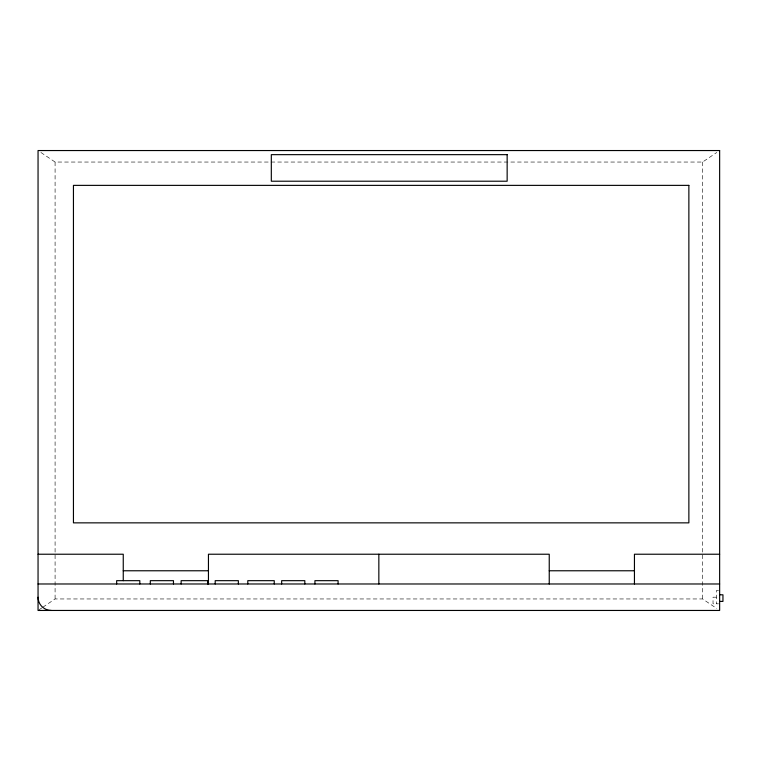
<?xml version="1.0" encoding="UTF-8"?>
<svg xmlns="http://www.w3.org/2000/svg" width="761" height="761" viewBox="0 0 761 761"><rect width="100%" height="100%" fill="white"/><g stroke="black" fill="none" stroke-linecap="round" stroke-linejoin="round"><path stroke-width="0.57" stroke-dasharray="3.81 2.85" d="M39.001 609.818L41.836 607.896M42.787 607.259L55.087 598.955L702.603 598.955L716.805 608.534M40.894 152.466L55.087 162.045L702.603 162.045L716.805 152.466M718.536 590.584L716.329 590.584L716.329 603.815M716.329 597.195L713.028 597.195L713.028 603.815L718.536 603.815M702.603 162.045L702.603 598.955M55.087 162.045L55.087 598.955"/><path stroke-width="1.14" d="M38.05 554.227L123.253 554.227L123.253 580.681M719.64 554.227L634.446 554.227L634.446 583.982M123.253 570.769L208.447 570.769M549.242 570.769L634.446 570.769M38.05 583.982L719.64 583.982M719.64 594.798L722.95 594.798L722.95 601.409L719.64 601.409M549.242 583.982L549.242 554.227L208.447 554.227L208.447 583.982M378.845 554.227L378.845 583.982M338.093 583.982L338.093 580.672L314.93 580.672L314.93 583.982M304.819 583.982L304.819 580.672L281.656 580.672L281.656 583.982M274.255 583.982L274.255 580.672L247.791 580.672L247.791 583.982M238.364 583.982L238.364 580.672L215.201 580.672L215.201 583.982M207.601 583.982L207.601 580.672L181.128 580.672L181.128 583.982M173.47 583.982L173.47 580.672L150.307 580.672L150.307 583.982M139.815 583.982L139.815 580.672L116.652 580.672L116.652 583.982M51.282 610.455A13.232 13.232 0 0 1 38.05 597.223M719.64 150.545L38.05 150.545L38.05 610.455L719.64 610.455L719.64 150.545M507.149 154.654L271.316 154.654L271.316 181.213L507.149 181.213L507.149 154.654M688.867 185.37L73.446 185.37L73.446 522.855L688.867 522.855L688.867 185.37"/></g></svg>
